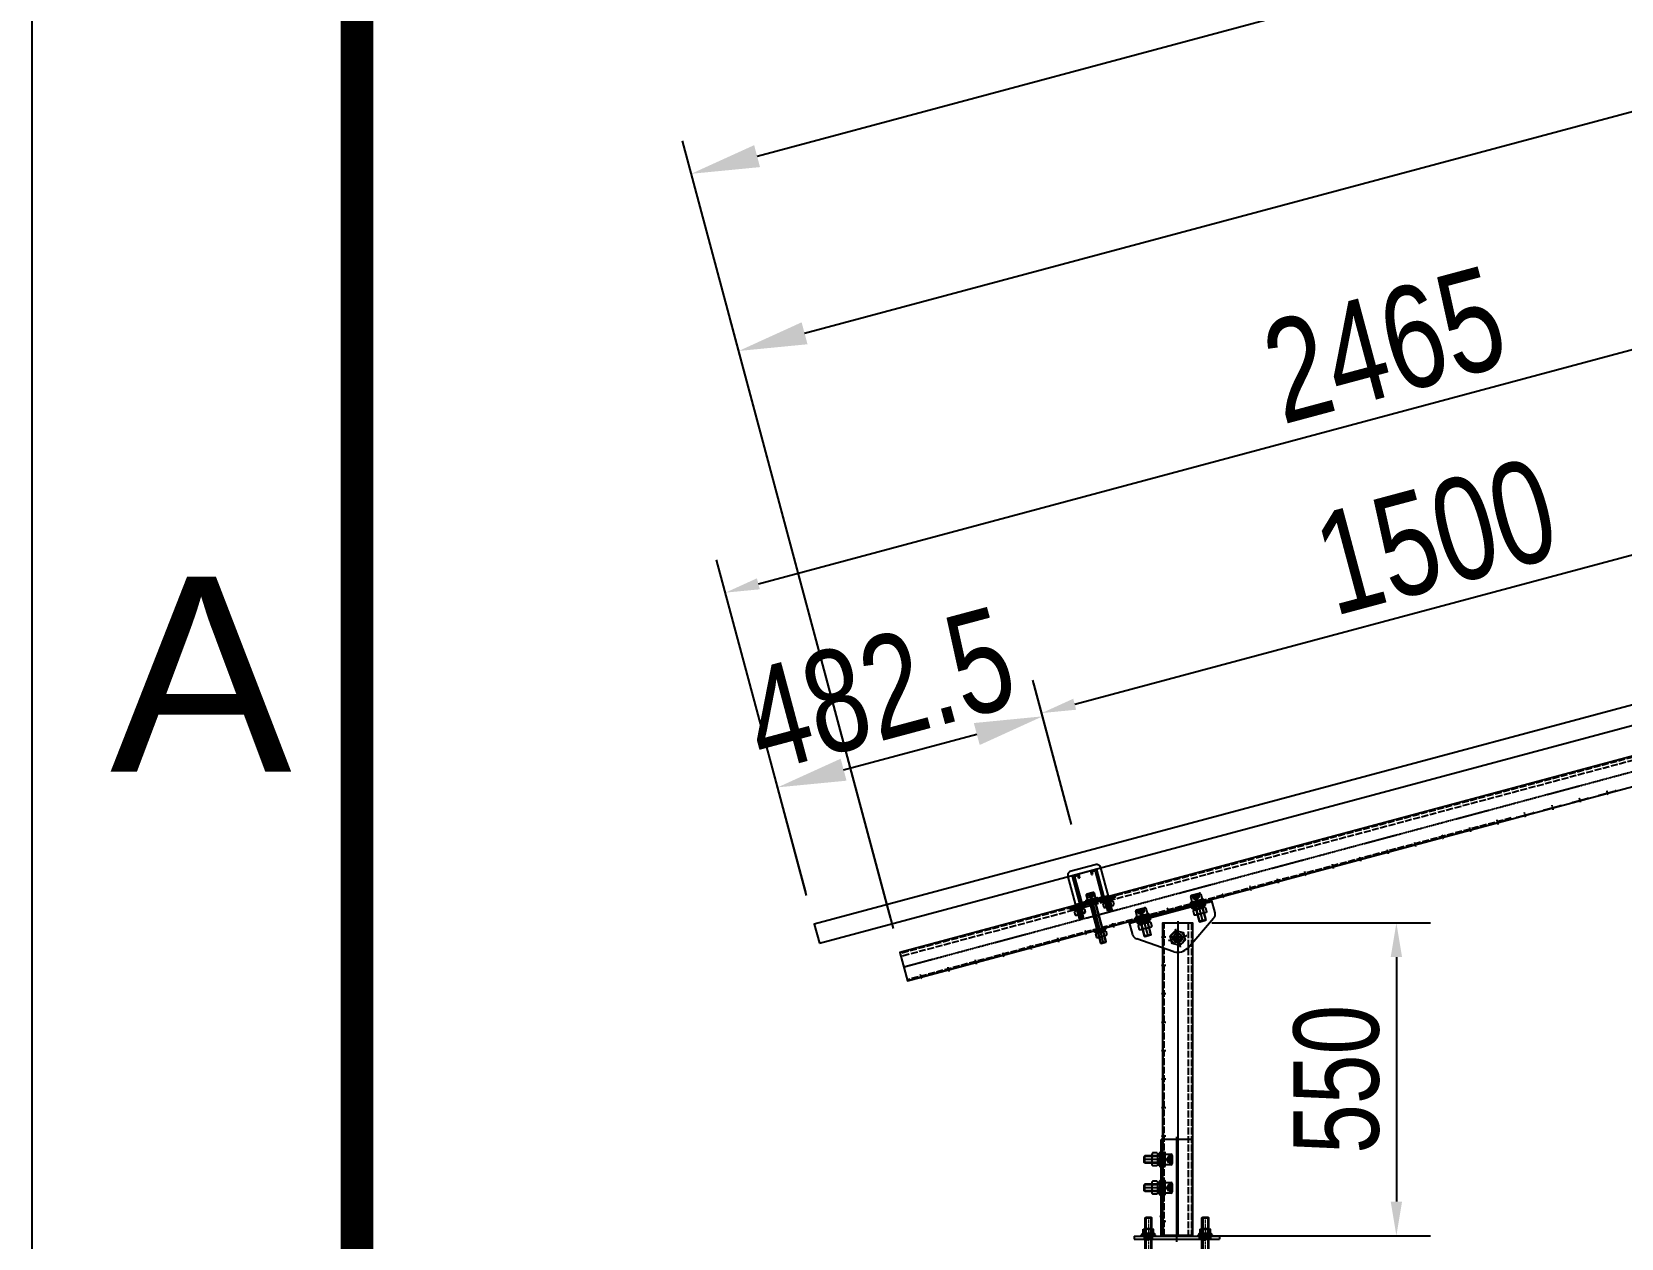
# Model space of a CAD drawing. Header units: millimetres. Extents: x -14454 to 167453, y -24 to 28032.
# Drawn here: x 42607 to 44912, y 23686 to 25435 of the extents above; entities that cross this region are included whole.
import ezdxf
from ezdxf.enums import TextEntityAlignment as Align

# ---------------------------------------------------------------- set-up
doc = ezdxf.new("R2010")
doc.units = ezdxf.units.MM
for name, pattern in [('ACAD_ISO02W100', [15, 12, -3]), ('CENTER', [50.8, 31.75, -6.35, 6.35, -6.35]), ('CENTER2', [1.125, 0.75, -0.125, 0.125, -0.125]), ('CENTER8', [6.35, 3.96875, -0.79375, 0.79375, -0.79375]), ('CONTINUOUS1', [0]), ('DASH', [0.35, 0.25, -0.1]), ('DASHED', [19.05, 12.7, -6.35])]:
    doc.linetypes.add(name, pattern=pattern)
for name, color, linetype in [('003_THICK', 7, 'CONTINUOUS1'), ('cushician', 7, 'Continuous'), ('CY_生产图', 7, 'Continuous'), ('E-BUSB', 1, 'Continuous'), ('wze', 7, 'Continuous'), ('中心线', 1, 'CENTER2'), ('图块替换', 7, 'Continuous'), ('粗线', 7, 'Continuous'), ('组件', 4, 'Continuous'), ('细线', 3, 'DASH'), ('虚线', 3, 'ACAD_ISO02W100')]:
    doc.layers.add(name, color=color, linetype=linetype)
doc.layers.add('3中心线层', color=1, linetype='CENTER8', lineweight=0)
doc.styles.add('图标字体', font='arial.ttf')
doc.styles.add('宋体', font='')
doc.styles.add('标准', font='MS PGothic.ttf', dxfattribs={"width": 0.8})
doc.styles.get('宋体').set_extended_font_data('SimSun')
doc.dimstyles.new('plan', dxfattribs={"dimscale": 60, "dimtxt": 3, "dimasz": 1, "dimexe": 1, "dimexo": 1, "dimgap": 0.5, "dimtad": 1, "dimdec": 0, "dimzin": 0, "dimdsep": 46, "dimtxsty": '标准', "dimcen": 0, "dimclrd": 3, "dimclre": 3, "dimclrt": 7, "dimadec": 0, "dimazin": 0, "dimtfac": 1, "dimtdec": 0, "dimtofl": 0, "dimtmove": 0, "dimatfit": 3, "dimfxl": 0, "dimtolj": 1, "dimtzin": 0, "dimlwe": -1, "dimarcsym": 0})
doc.dimstyles.new('副本 plan', dxfattribs={"dimscale": 60, "dimtxt": 3, "dimasz": 1, "dimexe": 3, "dimexo": 1, "dimgap": 0.5, "dimtad": 1, "dimdec": 0, "dimzin": 0, "dimdsep": 46, "dimtxsty": '标准', "dimcen": 0, "dimclrd": 3, "dimclre": 3, "dimclrt": 7, "dimadec": 0, "dimazin": 0, "dimtfac": 1, "dimtdec": 0, "dimtofl": 0, "dimtmove": 1, "dimatfit": 3, "dimfxl": 0, "dimtolj": 1, "dimtzin": 0, "dimlwe": -1, "dimarcsym": 0})

# ---------------------------------------------------------------- blocks, each defined once
blk = doc.blocks.new('A3图框')
at = {"linetype": 'Continuous'}
blk.add_lwpolyline([(39607.3, 0), (39607.3, 28008), (0, 28008), (0, 0), (39607.3, 0), (39607.3, 28008)], dxfattribs=at)
at = {"const_width": 47.2}
blk.add_lwpolyline([(471.5, 27536.5), (39135.8, 27536.5), (39135.8, 471.5), (471.5, 471.5)], close=True, dxfattribs=at)
at = {"color": 7, "linetype": 'Continuous', "style": '图标字体'}
blk.add_text('A', height=282.9, dxfattribs=at).set_placement((245.2, 24504.1), align=Align.MIDDLE)
at = {"lineweight": 0, "style": '宋体'}
for tag, p in [('设计单位', (32961.1, 18189.1)), ('设计单位', (33020.4, 13227.8)), ('施工单位', (33068.3, 8061.8)), ('项目编号', (34634.7, 5617.7)), ('图纸名称', (34456.8, 4567.9)), ('编', (35503.9, 3522.5)), ('绘图', (36202.9, 2770.1))]:
    blk.add_attdef(tag, p, '', height=250, dxfattribs=at)
blk = doc.blocks.new('*D384')
at = {"color": 3, "transparency": 16777216}
for p, q in [((120459.3, 348), (120093, 1714.5)), ((112345.8, -1827), (111979.5, -460.5))]:
    blk.add_line(p, q, dxfattribs=at)
at = {"color": 3, "lineweight": -2, "transparency": 16777216}
blk.add_line((112110.9, -487.4), (119992.6, 1625.5), dxfattribs=at)
at = {"color": 3, "transparency": 16777216}
for points in [[(119987.5, 1644.8), (119997.8, 1606.2), (120108.6, 1656.6)], [(112105.8, -468.1), (112116.1, -506.7), (111995, -518.5)]]:
    blk.add_solid(points, dxfattribs=at)
at = {"layer": 'Defpoints', "color": 0, "transparency": 16777216}
for p in [(120108.6, 1656.6), (120474.9, 290.1, 0.1), (112361.4, -1884.9, 0)]:
    blk.add_point(p, dxfattribs=at)
at = {"color": 7, "transparency": 16777216, "insert": (116020.7, 685), "char_height": 180, "attachment_point": 5, "rotation": 15.0068, "style": '标准'}
blk.add_mtext('\\A1;8400', dxfattribs=at)
blk = doc.blocks.new('*D385')
at = {"color": 3, "transparency": 16777216}
for p, q in [((118146.3, -292.4), (117858.5, 781.3)), ((112350.9, -1845.8), (112063.1, -772.1))]:
    blk.add_line(p, q, dxfattribs=at)
at = {"color": 3, "lineweight": -2, "transparency": 16777216}
blk.add_line((112194.5, -799), (117758.1, 692.3), dxfattribs=at)
at = {"color": 3, "transparency": 16777216}
for points in [[(117752.9, 711.6), (117763.3, 673), (117874, 723.4)], [(112189.3, -779.7), (112199.7, -818.3), (112078.6, -830.1)]]:
    blk.add_solid(points, dxfattribs=at)
at = {"layer": 'Defpoints', "color": 0, "transparency": 16777216}
for p in [(117874, 723.4), (118161.8, -350.3, 0.1), (112366.4, -1903.8, 0)]:
    blk.add_point(p, dxfattribs=at)
at = {"color": 7, "transparency": 16777216, "insert": (114945.2, 62.5), "char_height": 180, "attachment_point": 5, "rotation": 15.0052, "style": '标准'}
blk.add_mtext('\\A1;6000', dxfattribs=at)
blk = doc.blocks.new('zj6510012312311A$C3C46345F')
at = {"layer": '粗线'}
for p, q in [((0, 51), (0, 1)), ((1, 52), (9, 52)), ((2, 49), (2, 3)), ((3, 50), (7, 50)), ((8, 49), (8, 44.9)), ((8, 44.9), (10, 44.9)), ((10, 51), (10, 44.9)), ((31.3, 51), (31.3, 44.9)), ((31.3, 44.9), (33.3, 44.9)), ((32.3, 52), (40.3, 52)), ((33.3, 49), (33.3, 44.9)), ((34.3, 50), (38.3, 50)), ((39.3, 49), (39.3, 3)), ((41.3, 51), (41.3, 1)), ((1, 0), (40.3, 0)), ((3, 2), (38.3, 2))]:
    blk.add_line(p, q, dxfattribs=at)
for centre, start, end in [((1, 51), 90, 180), ((3, 49), 90, 180), ((7, 49), 0, 90), ((9, 51), 0, 90), ((32.3, 51), 90, 180), ((34.3, 49), 90, 180), ((38.3, 49), 0, 90), ((40.3, 51), 0, 90), ((1, 1), 180, 270), ((3, 3), 180, 270), ((38.3, 3), 270, 0), ((40.3, 1), 270, 0)]:
    blk.add_arc(centre, 1, start, end, dxfattribs=at)
blk = doc.blocks.new('zj6510012312311A$C67153D70')
at = {"layer": '003_THICK'}
for p, q in [((1, 7.2), (1, 0.8)), ((3.3, 8), (17.1, 8)), ((5.6, 7.2), (5.6, 0.8)), ((14.8, 7.2), (14.8, 0.8)), ((19.4, 7.2), (19.4, 0.8)), ((3.3, 0), (17.1, 0))]:
    blk.add_line(p, q, dxfattribs=at)
for centre, radius, start, end in [((3.3, 4.4), 3.66, 50.8833, 129.1167), ((3.3, 3.7), 3.66, 230.8833, 309.1167), ((10.2, -5.4), 13.4, 69.8555, 110.1445), ((10.2, 13.4), 13.4, 249.8555, 290.1445), ((17.1, 4.4), 3.66, 50.8833, 129.1167), ((17.1, 3.7), 3.66, 230.8833, 309.1167)]:
    blk.add_arc(centre, radius, start, end, dxfattribs=at)
at = {"layer": 'cushician'}
for p, q in [((2.2, 8), (2.2, 11)), ((2.2, 8), (18.2, 8)), ((18.2, 8), (18.2, 11))]:
    blk.add_line(p, q, dxfattribs=at)
blk.add_lwpolyline([(0, 13), (20, 13), (20, 11), (0, 11)], close=True, dxfattribs=at)
at = {"layer": '细线', "color": 2}
for p, q in [((8.3, 8), (10, 11)), ((9.7, 8), (11.4, 11))]:
    blk.add_line(p, q, dxfattribs=at)
blk = doc.blocks.new('zj65100竖装压块')
for p, q in [((291899.2, 884520.6, 0), (291899.2, 884520.6, 0)), ((291908.8, 884487.7, 0), (291908.8, 884479.4, 0)), ((291922.1, 884489.4, 0), (291910.5, 884489.4, 0)), ((291916.3, 884489.4, 0), (291916.3, 884489.4, 0)), ((291923.8, 884479.4, 0), (291923.8, 884487.7, 0)), ((291908.8, 884479.4, 0), (291923.8, 884479.4, 0)), ((291911.3, 884479.4, 0), (291911.3, 884400.2, 0)), ((291911.3, 884476.9, 0), (291921.3, 884476.9, 0)), ((291921.3, 884479.4, 0), (291921.3, 884400.2, 0)), ((291911.3, 884400.2, 0), (291921.3, 884400.2, 0)), ((291911.3, 884400.2, 0), (291911.9, 884399.4, 0)), ((291911.9, 884399.4, 0), (291920.7, 884399.4, 0)), ((291921.3, 884400.2, 0), (291920.7, 884399.4, 0))]:
    blk.add_line(p, q)
at = {"color": 3, "linetype": 'DASHED'}
for p, q in [((291911.5, 884484.4, 0), (291911.5, 884489.4, 0)), ((291911.5, 884484.4, 0), (291916.3, 884481.6, 0)), ((291913.9, 884489.4, 0), (291913.9, 884484.4, 0)), ((291921.1, 884484.4, 0), (291916.3, 884481.6, 0)), ((291918.7, 884489.4, 0), (291918.7, 884484.4, 0)), ((291921.1, 884489.4, 0), (291921.1, 884484.4, 0))]:
    blk.add_line(p, q, dxfattribs=at)
at = {"color": 1, "linetype": 'CENTER', "ltscale": 9}
blk.add_line((291916.3, 884489.4, 0), (291916.3, 884399.4, 0), dxfattribs=at)
at = {"color": 3}
for p, q in [((291911.9, 884476.9, 0), (291911.3, 884479.4, 0)), ((291911.9, 884476.9, 0), (291911.9, 884400.2, 0)), ((291920.7, 884476.9, 0), (291921.3, 884479.4, 0)), ((291920.7, 884476.9, 0), (291920.7, 884400.2, 0))]:
    blk.add_line(p, q, dxfattribs=at)
at = {"elevation": 0}
blk.add_lwpolyline([(291906.3, 884479.4), (291926.3, 884479.4), (291926.3, 884477.7), (291906.3, 884477.7)], close=True, dxfattribs=at)
for centre, start, end in [((291910.5, 884487.7, 0), 90, 180), ((291922.1, 884487.7, 0), 0, 90)]:
    blk.add_arc(centre, 1.67, start, end)
at = {"color": 3, "linetype": 'DASHED'}
for centre in [(291916.3, 884494.1, 0), (291916.3, 884489.1, 0)]:
    blk.add_arc(centre, 5.32, 243.0947, 296.9053, dxfattribs=at)
at = {"layer": 'E-BUSB'}
blk.add_line((291916.3, 884476, 0), (291916.3, 884399.4, 0), dxfattribs=at)
at = {"layer": '粗线'}
for name, p in [('zj6510012312311A$C3C46345F', (291895.7, 884475.7, 0)), ('zj6510012312311A$C67153D70', (291906.3, 884410.7, 0))]:
    blk.add_blockref(name, p, dxfattribs=at)
blk = doc.blocks.new('zj65100VFDFDBGdgrtedfghM8X105U型压块螺栓')
for p, q in [((-2155796166.540478, -2296044651.556607), (-2155796174.540479, -2296044651.556607)), ((-2155796166.540478, -2296044652.556607), (-2155796174.540479, -2296044652.556607)), ((-2155796166.540478, -2296044653.556607), (-2155796174.540479, -2296044653.556607)), ((-2155796166.540478, -2296044654.556606), (-2155796174.540479, -2296044654.556606)), ((-2155796166.540478, -2296044655.556607), (-2155796174.540479, -2296044655.556607)), ((-2155796166.540478, -2296044656.556607), (-2155796174.540479, -2296044656.556607)), ((-2155796166.540478, -2296044659.556607), (-2155796174.540479, -2296044659.556607)), ((-2155796166.540478, -2296044660.556607), (-2155796174.540479, -2296044660.556607)), ((-2155796166.540478, -2296044661.556607), (-2155796174.540479, -2296044661.556607)), ((-2155796166.540478, -2296044657.556608), (-2155796174.540478, -2296044657.556607)), ((-2155796166.540478, -2296044658.556607), (-2155796174.540478, -2296044658.556607)), ((-2155796114.540479, -2296044652.556608), (-2155796122.540479, -2296044652.556607)), ((-2155796114.540478, -2296044653.556607), (-2155796122.540479, -2296044653.556606)), ((-2155796114.540478, -2296044654.556606), (-2155796122.540479, -2296044654.556606)), ((-2155796114.540478, -2296044656.556607), (-2155796122.540479, -2296044656.556607)), ((-2155796114.540479, -2296044657.556608), (-2155796122.540479, -2296044657.556607)), ((-2155796114.540478, -2296044659.556607), (-2155796122.540479, -2296044659.556607)), ((-2155796114.540479, -2296044660.556607), (-2155796122.540479, -2296044660.556607)), ((-2155796114.540478, -2296044651.556607), (-2155796122.540478, -2296044651.556607)), ((-2155796114.540479, -2296044655.556607), (-2155796122.540478, -2296044655.556607)), ((-2155796114.540478, -2296044658.556607), (-2155796122.540478, -2296044658.556607)), ((-2155796114.540479, -2296044661.556607), (-2155796122.540478, -2296044661.556606)), ((-2155796166.540478, -2296044662.556606), (-2155796174.540479, -2296044662.556606)), ((-2155796166.540478, -2296044664.556606), (-2155796174.540479, -2296044664.556607)), ((-2155796166.540478, -2296044668.556607), (-2155796174.540479, -2296044668.556607)), ((-2155796166.540478, -2296044669.556607), (-2155796174.540479, -2296044669.556607)), ((-2155796166.540478, -2296044670.556606), (-2155796174.540479, -2296044670.556606)), ((-2155796166.540478, -2296044671.556606), (-2155796174.540479, -2296044671.556607)), ((-2155796166.540478, -2296044672.556607), (-2155796174.540479, -2296044672.556606)), ((-2155796166.540478, -2296044673.556606), (-2155796174.540479, -2296044673.556607)), ((-2155796166.540479, -2296044663.556607), (-2155796174.540478, -2296044663.556607)), ((-2155796166.540478, -2296044665.556607), (-2155796174.540478, -2296044665.556608)), ((-2155796166.540478, -2296044666.556607), (-2155796174.540478, -2296044666.556607)), ((-2155796166.540478, -2296044667.556607), (-2155796174.540478, -2296044667.556607)), ((-2155796166.540478, -2296044674.556607), (-2155796174.540478, -2296044674.556608)), ((-2155796166.540479, -2296044675.556607), (-2155796174.540478, -2296044675.556607)), ((-2155796114.540478, -2296044665.556608), (-2155796122.540479, -2296044665.556607)), ((-2155796114.540478, -2296044666.556607), (-2155796122.540479, -2296044666.556607)), ((-2155796114.540479, -2296044671.556607), (-2155796122.540479, -2296044671.556606)), ((-2155796114.540478, -2296044672.556607), (-2155796122.540479, -2296044672.556607)), ((-2155796114.540478, -2296044675.556608), (-2155796122.540479, -2296044675.556607)), ((-2155796114.540478, -2296044662.556606), (-2155796122.540478, -2296044662.556606)), ((-2155796114.540478, -2296044663.556607), (-2155796122.540478, -2296044663.556607)), ((-2155796114.540478, -2296044664.556607), (-2155796122.540478, -2296044664.556607)), ((-2155796114.540478, -2296044667.556607), (-2155796122.540478, -2296044667.556607)), ((-2155796114.540479, -2296044668.556607), (-2155796122.540478, -2296044668.556607)), ((-2155796114.540479, -2296044669.556607), (-2155796122.540478, -2296044669.556607)), ((-2155796114.540478, -2296044670.556607), (-2155796122.540478, -2296044670.556606)), ((-2155796114.540478, -2296044673.556607), (-2155796122.540478, -2296044673.556607)), ((-2155796114.540478, -2296044674.556608), (-2155796122.540478, -2296044674.556607))]:
    blk.add_line(p, q)
blk.add_lwpolyline([(-2155796122.540479, -2296044676.584091), (-2155796114.540478, -2296044676.584092), (-2155796114.540478, -2296044600.556607, 0.4142135624), (-2155796122.540479, -2296044592.556607), (-2155796166.540478, -2296044592.556607, 0.4142135624), (-2155796174.540479, -2296044600.556607), (-2155796174.540479, -2296044676.584093), (-2155796166.540478, -2296044676.584092), (-2155796166.540478, -2296044601.556607, -0.4142135592), (-2155796165.540479, -2296044600.556607), (-2155796123.540479, -2296044600.556606, -0.4142135656), (-2155796122.540478, -2296044601.556607), (-2155796122.540478, -2296044676.584093)], format="xyb")
blk = doc.blocks.new('zj65100VFDFDBGdgrtedfghA$C67153D70')
at = {"layer": '003_THICK'}
for p, q in [((1, 7.2), (1, 0.8)), ((3.3, 8), (17.1, 8)), ((5.6, 7.2), (5.6, 0.8)), ((14.8, 7.2), (14.8, 0.8)), ((19.4, 7.2), (19.4, 0.8)), ((3.3, 0), (17.1, 0))]:
    blk.add_line(p, q, dxfattribs=at)
for centre, radius, start, end in [((3.3, 4.4), 3.66, 50.8833, 129.1167), ((3.3, 3.7), 3.66, 230.8833, 309.1167), ((10.2, -5.4), 13.4, 69.8555, 110.1445), ((10.2, 13.4), 13.4, 249.8555, 290.1445), ((17.1, 4.4), 3.66, 50.8833, 129.1167), ((17.1, 3.7), 3.66, 230.8833, 309.1167)]:
    blk.add_arc(centre, radius, start, end, dxfattribs=at)
at = {"layer": 'cushician'}
for p, q in [((2.2, 8), (2.2, 11)), ((2.2, 8), (18.2, 8)), ((18.2, 8), (18.2, 11))]:
    blk.add_line(p, q, dxfattribs=at)
blk.add_lwpolyline([(0, 13), (20, 13), (20, 11), (0, 11)], close=True, dxfattribs=at)
at = {"layer": '细线', "color": 2}
for p, q in [((8.3, 8), (10, 11)), ((9.7, 8), (11.4, 11))]:
    blk.add_line(p, q, dxfattribs=at)
blk = doc.blocks.new('zj65100VFDFDBGdgrtedfghYABAN')
for p, q in [((-27.1, -61.1), (54, -39.4)), ((-26.6, -63), (54.5, -41.3)), ((54.5, -41.3), (54, -39.4)), ((-27.1, -61.1), (-26.6, -63))]:
    blk.add_line(p, q)
at = {"rotation": 15.00001912494984}
blk.add_blockref('zj65100VFDFDBGdgrtedfghM8X105U型压块螺栓', (1488078174.1, 2775770376.2), dxfattribs=at)
at = {"layer": '粗线', "rotation": 15.00001912494987}
for p in [(32.8, -60.6), (-17.4, -74.1)]:
    blk.add_blockref('zj65100VFDFDBGdgrtedfghA$C67153D70', p, dxfattribs=at)
blk = doc.blocks.new('zj65100压板组合')
blk.add_line((35843.9, -1455.7, -11.8), (35826.6, -1408.2, -16.4))
at = {"extrusion": (-8.31842e-08, -3.4456e-08, 1), "rotation": 4.99998075181172}
blk.add_blockref('zj65100VFDFDBGdgrtedfghYABAN', (35810.4, -1360.9, -11.7), dxfattribs=at)
at = {"layer": '图块替换', "rotation": 19.99999975941452}
blk.add_blockref('zj65100竖装压块', (64024.5, -932384.4, -23.8), dxfattribs=at)
blk = doc.blocks.new('*D376')
at = {"color": 3, "transparency": 16777216}
for p, q in [((37185.5, -756), (37098.7, -517.5)), ((35776, -1269.3), (35689.1, -1030.5))]:
    blk.add_line(p, q, dxfattribs=at)
at = {"color": 3, "lineweight": -2, "transparency": 16777216}
blk.add_line((35766, -1066.4), (37062.8, -594.4), dxfattribs=at)
at = {"color": 3, "transparency": 16777216}
for points in [[(37059.4, -585), (37066.2, -603.8), (37119.2, -573.9)], [(35762.6, -1057), (35769.4, -1075.8), (35709.6, -1086.9)]]:
    blk.add_solid(points, dxfattribs=at)
at = {"layer": 'Defpoints', "color": 0, "transparency": 16777216}
for p in [(37119.2, -573.9), (37206, -812.3, 2.3), (35796.6, -1325.7, 2.3)]:
    blk.add_point(p, dxfattribs=at)
at = {"color": 7, "transparency": 16777216, "insert": (36373.4, -717.6), "char_height": 180, "attachment_point": 5, "rotation": 20, "style": '标准'}
blk.add_mtext('\\A1;1500', dxfattribs=at)
blk = doc.blocks.new('*D377')
at = {"color": 3, "transparency": 16777216}
for p, q in [((37639.6, -592.9), (37432.4, -24.2)), ((35323.5, -1436.7), (35116.3, -868))]:
    blk.add_line(p, q, dxfattribs=at)
at = {"color": 3, "lineweight": -2, "transparency": 16777216}
blk.add_line((35193.2, -903.9), (37396.5, -101.1), dxfattribs=at)
at = {"color": 3, "transparency": 16777216}
for points in [[(37393.1, -91.7), (37400, -110.5), (37452.9, -80.6)], [(35189.8, -894.5), (35196.6, -913.3), (35136.8, -924.4)]]:
    blk.add_solid(points, dxfattribs=at)
at = {"layer": 'Defpoints', "color": 0, "transparency": 16777216}
for p in [(37452.9, -80.6), (37660.1, -649.3, 0), (35344, -1493.1, 0)]:
    blk.add_point(p, dxfattribs=at)
at = {"color": 7, "transparency": 16777216, "insert": (36253.8, -389.7), "char_height": 180, "attachment_point": 5, "rotation": 20.0185, "style": '标准'}
blk.add_mtext('\\A1;2465', dxfattribs=at)
blk = doc.blocks.new('*D386')
at = {"color": 3, "transparency": 16777216}
for p, q in [((112664.2, -1662.7), (112597.8, -1414.8)), ((112198.1, -1787.6), (112131.7, -1539.7))]:
    blk.add_line(p, q, dxfattribs=at)
at = {"color": 3, "lineweight": -2, "transparency": 16777216}
blk.add_line((112263.1, -1566.6), (112497.4, -1503.8), dxfattribs=at)
at = {"color": 3, "transparency": 16777216}
for points in [[(112492.2, -1484.5), (112502.6, -1523.1), (112613.3, -1472.7)], [(112258, -1547.2), (112268.3, -1585.9), (112147.2, -1597.6)]]:
    blk.add_solid(points, dxfattribs=at)
at = {"layer": 'Defpoints', "color": 0, "transparency": 16777216}
for p in [(112613.3, -1472.7), (112679.7, -1720.6, -3), (112213.7, -1845.5, 0.2)]:
    blk.add_point(p, dxfattribs=at)
at = {"color": 7, "transparency": 16777216, "insert": (112326.2, -1425.4), "char_height": 180, "attachment_point": 5, "rotation": 15, "style": '标准'}
blk.add_mtext('\\A1;482.5', dxfattribs=at)
blk = doc.blocks.new('zj65100ZDFRWGDSFGFG')
for p, q in [((-48.3, 6.2), (-49.3, 5.4)), ((-49.3, -5.4), (-49.3, 5.4)), ((-48.3, -6.2), (-48.3, 6.2)), ((-12.3, 6.2), (-48.3, 6.2)), ((-15.4, -6.2), (-15.4, 6.2)), ((-12.3, 9.2), (-2.1, 9.2)), ((-12.3, -9.2), (-12.3, 9.2)), ((0, 7.2), (0, -7.2)), ((0, 0), (0, 0)), ((-48.3, -6.2), (-49.3, -5.4)), ((-12.3, -6.2), (-48.3, -6.2)), ((-2.1, -9.2), (-12.3, -9.2))]:
    blk.add_line(p, q)
at = {"color": 1, "linetype": 'CENTER', "ltscale": 9}
blk.add_line((0, 0), (-49.3, 0), dxfattribs=at)
at = {"color": 3}
for p, q in [((-15.4, 5.4), (-48.3, 5.4)), ((-15.4, 5.4), (-12.3, 6.2)), ((-15.4, -5.4), (-48.3, -5.4)), ((-15.4, -5.4), (-12.3, -6.2))]:
    blk.add_line(p, q, dxfattribs=at)
at = {"color": 3, "linetype": 'DASHED'}
for p, q in [((-6.2, 5.9), (-9.6, 0)), ((0, 5.9), (-6.2, 5.9)), ((0, 3), (-6.2, 3)), ((-6.2, -5.9), (-9.6, 0)), ((0, -3), (-6.2, -3)), ((-6.2, -5.9), (0, -5.9))]:
    blk.add_line(p, q, dxfattribs=at)
at = {"elevation": 0}
blk.add_lwpolyline([(-12.3, -12.3), (-12.3, 12.3), (-14.4, 12.3), (-14.4, -12.3)], close=True, dxfattribs=at)
at = {"color": 3, "linetype": 'DASHED'}
for centre in [(-0.3, 0), (5.8, 0)]:
    blk.add_arc(centre, 6.55, 153.0947, 206.9053, dxfattribs=at)
for centre, start, end in [((-2.1, 7.2), 0, 90), ((-2.1, -7.2), 270, 0)]:
    blk.add_arc(centre, 2.05, start, end)
at = {"layer": 'E-BUSB'}
blk.add_line((-16.4, 0), (-49.3, 0, 0), dxfattribs=at)
blk = doc.blocks.new('zj65100ZDFRWGdgrtedfghWDVBTBXDVDFGTHTRFGTRHdghjdgyuA$C67153D70')
at = {"layer": '003_THICK'}
for p, q in [((1, 7.2), (1, 0.8)), ((3.3, 8), (17.1, 8)), ((5.6, 7.2), (5.6, 0.8)), ((14.8, 7.2), (14.8, 0.8)), ((19.4, 7.2), (19.4, 0.8)), ((3.3, 0), (17.1, 0))]:
    blk.add_line(p, q, dxfattribs=at)
for centre, radius, start, end in [((3.3, 4.4), 3.66, 50.8833, 129.1167), ((3.3, 3.7), 3.66, 230.8833, 309.1167), ((10.2, -5.4), 13.4, 69.8555, 110.1445), ((10.2, 13.4), 13.4, 249.8555, 290.1445), ((17.1, 4.4), 3.66, 50.8833, 129.1167), ((17.1, 3.7), 3.66, 230.8833, 309.1167)]:
    blk.add_arc(centre, radius, start, end, dxfattribs=at)
at = {"layer": 'cushician'}
for p, q in [((2.2, 8), (2.2, 11)), ((2.2, 8), (18.2, 8)), ((18.2, 8), (18.2, 11))]:
    blk.add_line(p, q, dxfattribs=at)
blk.add_lwpolyline([(0, 13), (20, 13), (20, 11), (0, 11)], close=True, dxfattribs=at)
at = {"layer": '细线', "color": 2}
for p, q in [((8.3, 8), (10, 11)), ((9.7, 8), (11.4, 11))]:
    blk.add_line(p, q, dxfattribs=at)
blk = doc.blocks.new('zj65100A$C30737769')
at = {"color": 7, "linetype": 'Continuous'}
blk.add_lwpolyline([(5.2, 9), (10.4, 0), (5.2, -9), (-5.2, -9), (-10.4, 0), (-5.2, 9)], close=True, dxfattribs=at)
blk.add_circle((0, 0), 9, dxfattribs=at)
blk.add_circle((0, 0, 0), 6)
at = {"layer": '中心线'}
for p, q in [((12.5, 0), (-12.5, 0)), ((0, 12.5), (0, -12.5))]:
    blk.add_line(p, q, dxfattribs=at)
blk = doc.blocks.new('zj651001666334933', base_point=(7461.3, 5253.4))
blk.add_line((7461.3, 5328.4), (7580.5, 5328.4))
at = {"layer": '中心线'}
for p, q in [((7466.3, 5324.9), (7466.3, 5328.4)), ((7486.3, 5322.1), (7486.3, 5331.1)), ((7506.3, 5328.4), (7506.3, 5324.9)), ((7566.3, 5324.9), (7566.3, 5328.4)), ((7586.3, 5322.1), (7586.3, 5331.1)), ((7606.3, 5328.4), (7606.3, 5324.9)), ((7536.3, 5266.4), (7536.3, 5290.4)), ((7524.3, 5278.4), (7548.3, 5278.4))]:
    blk.add_line(p, q, dxfattribs=at)
at = {"layer": '粗线'}
for p, q in [((7461.3, 5304.4), (7461.3, 5328.4)), ((7611.3, 5328.4), (7461.3, 5328.4)), ((7611.3, 5324.9), (7461.3, 5324.9)), ((7611.3, 5304.4), (7611.3, 5328.4)), ((7523.8, 5256.7), (7466.3, 5295.7)), ((7548.8, 5256.7), (7606.3, 5295.7))]:
    blk.add_line(p, q, dxfattribs=at)
at = {"layer": '粗线', "color": 2, "const_width": 3.5}
for points in [[(7466.3, 5326.6), (7506.3, 5326.6)], [(7566.3, 5326.6), (7606.3, 5326.6)]]:
    blk.add_lwpolyline(points, dxfattribs=at)
at = {"layer": '粗线'}
blk.add_circle((7536.3, 5278.4), 7, dxfattribs=at)
for centre, radius, start, end in [((7471.3, 5304.4), 10, 180, 240), ((7601.3, 5304.4), 10, 300, 0), ((7536.3, 5278.4), 25, 240, 300)]:
    blk.add_arc(centre, radius, start, end, dxfattribs=at)
at = {"rotation": 90}
for p in [(7486.3, 5344.8, 0), (7586.3, 5344.8)]:
    blk.add_blockref('zj65100ZDFRWGDSFGFG', p, dxfattribs=at)
at = {"xscale": 1.333333333333333, "yscale": 1.333333333333333, "zscale": 1.333333333333333, "rotation": 90.09086454922986}
blk.add_blockref('zj65100A$C30737769', (7536.3, 5278.4), dxfattribs=at)
at = {"layer": '粗线', "extrusion": (-7.7998e-18, 2.14534e-12, -1), "xscale": 1.232000193967497, "yscale": 1.232000193967497, "zscale": -1.2320001939675, "rotation": 359.9999954172398}
for p in [(-7498.6, 5308.8, 0), (-7598.6, 5308.8, -0.1)]:
    blk.add_blockref('zj65100ZDFRWGdgrtedfghWDVBTBXDVDFGTHTRFGTRHdghjdgyuA$C67153D70', p, dxfattribs=at)
blk = doc.blocks.new('zj65100三角件')
at = {"rotation": 19.90912820410207}
blk.add_blockref('zj651001666334933', (-62.1, -49.1, 0), dxfattribs=at)
blk = doc.blocks.new('*D420')
at = {"color": 3, "linetype": 'Continuous', "transparency": 16777216}
for p, q in [((1347.9, 1784.7), (1732.5, 1784.7)), ((1347.8, 1234.5), (1732.5, 1234.5))]:
    blk.add_line(p, q, dxfattribs=at)
at = {"color": 3, "linetype": 'Continuous', "lineweight": -2, "transparency": 16777216}
blk.add_line((1672.5, 1724.7), (1672.5, 1294.5), dxfattribs=at)
at = {"color": 3, "transparency": 16777216}
for points in [[(1662.5, 1724.7), (1682.5, 1724.7), (1672.5, 1784.7)], [(1662.5, 1294.5), (1682.5, 1294.5), (1672.5, 1234.5)]]:
    blk.add_solid(points, dxfattribs=at)
at = {"layer": 'Defpoints', "color": 0, "transparency": 16777216}
for p in [(1287.9, 1784.7, -23.7), (1287.8, 1234.5, -23.5), (1672.5, 1234.5)]:
    blk.add_point(p, dxfattribs=at)
at = {"color": 7, "transparency": 16777216, "insert": (1567.5, 1509.6), "char_height": 150, "attachment_point": 5, "rotation": 90, "style": '标准'}
blk.add_mtext('\\A1;550', dxfattribs=at)
blk = doc.blocks.new('zj65100xxdazzA$C373D631F')
for p, q in [((0, 0, 0), (0, 2.5, 0)), ((0, 2.5, 0), (25, 2.5, 0)), ((0, 0, 0), (0, 2.5, 0)), ((0, 2.5, 0), (25, 2.5, 0)), ((3.5, 5.5, 0), (3.5, 12.3, 0)), ((3.5, 5.5, 0), (3.5, 12.3, 0)), ((5.8, 12.9, 0), (19.2, 12.9, 0)), ((8, 5.5, 0), (8, 12.3, 0)), ((8, 5.5, 0), (8, 12.3, 0)), ((17, 5.5, 0), (17, 12.3, 0)), ((17, 5.5, 0), (17, 12.3, 0)), ((21.5, 5.5, 0), (21.5, 12.3, 0)), ((21.5, 5.5, 0), (21.5, 12.3, 0)), ((25, 0, 0), (25, 2.5, 0)), ((25, 0, 0), (25, 2.5, 0)), ((0, 0, 0), (25, 0, 0))]:
    blk.add_line(p, q)
at = {"elevation": 0}
blk.add_lwpolyline([(1.9, 2.5), (23.1, 2.5), (23.1, 4.8), (1.9, 4.8)], close=True, dxfattribs=at)
blk.add_lwpolyline([(1.9, 2.5), (23.1, 2.5), (23.1, 4.8), (1.9, 4.8)], close=True, dxfattribs=at)
for centre, radius, start, end in [((5.8, 9, 0), 3.97, 55.5615, 124.4385), ((5.8, 9, 0), 3.97, 55.5624, 124.4393), ((5.8, 8.7, 0), 3.97, 235.5615, 304.4385), ((5.8, 8.7, 0), 3.97, 235.5624, 304.4393), ((12.5, -1.9, 0), 14.8, 72.383, 107.617), ((12.5, -1.9, 0), 14.8, 72.383, 107.617), ((12.5, 19.6, 0), 14.8, 252.383, 287.617), ((12.5, 19.6, 0), 14.8, 252.383, 287.617), ((19.2, 9, 0), 3.97, 55.5615, 124.4385), ((19.2, 9, 0), 3.97, 55.5615, 124.4385), ((19.2, 8.7, 0), 3.97, 235.5615, 304.4385), ((19.2, 8.7, 0), 3.97, 235.5615, 304.4385)]:
    blk.add_arc(centre, radius, start, end)
blk = doc.blocks.new('zj65100xxdazzA$C71B97365')
for p, q in [((0, 152.5), (1.5, 154)), ((0, 152.5), (1.5, 154)), ((0, 57), (0, 152.5)), ((0, 152.5), (12, 152.5)), ((0, 0), (0, 152.5)), ((0, 152.5), (12, 152.5)), ((1.5, 154), (10.5, 154)), ((1.5, 154), (1.5, 94)), ((1.5, 154), (10.5, 154)), ((1.5, 154), (1.5, 94)), ((10.5, 154), (12, 152.5)), ((10.5, 154), (10.5, 94)), ((10.5, 154), (12, 152.5)), ((10.5, 154), (10.5, 94)), ((12, 57), (12, 152.5)), ((12, 0), (12, 152.5))]:
    blk.add_line(p, q)
at = {"layer": '3中心线层'}
for p, q in [((6, 154), (6, 57)), ((6, 154, 0), (6, 0, 0))]:
    blk.add_line(p, q, dxfattribs=at)
blk = doc.blocks.new('zj6510052立柱底座')
for p, q in [((-2153535684.251698, -2295822813.561747), (-2153535739.251698, -2295822813.561747)), ((-2153535739.251698, -2295822983.561747), (-2153535739.251698, -2295822813.561747)), ((-2153535684.251698, -2295822983.561747), (-2153535684.251698, -2295822813.561747)), ((-2153535786.751698, -2295822983.561747), (-2153535636.751698, -2295822983.561747)), ((-2153535786.751698, -2295822983.561747), (-2153535786.751698, -2295822988.561747)), ((-2153535786.751698, -2295822988.561747), (-2153535636.751698, -2295822988.561747)), ((-2153535636.751698, -2295822983.561747), (-2153535636.751698, -2295822988.561747))]:
    blk.add_line(p, q)
at = {"color": 2}
for points, const_width in [([(-2153535737.751698, -2295822833.561746), (-2153535737.751702, -2295822863.561746)], 3), ([(-2153535737.751698, -2295822883.366222), (-2153535737.751702, -2295822913.366222)], 3), ([(-2153535737.751698, -2295822883.561746), (-2153535737.751702, -2295822913.561746)], 3), ([(-2153535737.751698, -2295822933.561747), (-2153535737.751702, -2295822963.561747)], 3), ([(-2153535768.751698, -2295822986.061747), (-2153535754.751698, -2295822986.061747)], 5), ([(-2153535671.751698, -2295822986.061747), (-2153535651.751698, -2295822986.061747)], 5)]:
    blk.add_lwpolyline(points, dxfattribs=dict(at, const_width=const_width))
at = {"layer": '中心线'}
for p, q in [((-2153535711.751698, -2295822993.561747), (-2153535711.751698, -2295822808.561747)), ((-2153535733.251698, -2295822848.561747), (-2153535742.251698, -2295822848.561746)), ((-2153535733.251698, -2295822898.366223), (-2153535742.251698, -2295822898.366222)), ((-2153535733.251698, -2295822948.561747), (-2153535742.251698, -2295822948.561747)), ((-2153535761.751698, -2295822991.561747), (-2153535761.751698, -2295822980.561747)), ((-2153535661.751698, -2295822991.704726), (-2153535661.751698, -2295822980.704726))]:
    blk.add_line(p, q, dxfattribs=at)
at = {"layer": '虚线'}
for p, q in [((-2153535736.251698, -2295822833.561747), (-2153535739.251698, -2295822833.561746)), ((-2153535736.251698, -2295822983.561747), (-2153535736.251698, -2295822813.561747)), ((-2153535736.251698, -2295822863.561747), (-2153535739.251698, -2295822863.561746)), ((-2153535736.251698, -2295822883.366223), (-2153535739.251698, -2295822883.366222)), ((-2153535736.251698, -2295822883.561747), (-2153535739.251698, -2295822883.561746)), ((-2153535736.251698, -2295822913.366223), (-2153535739.251698, -2295822913.366222)), ((-2153535736.251698, -2295822913.561747), (-2153535739.251698, -2295822913.561746)), ((-2153535736.251698, -2295822933.561747), (-2153535739.251698, -2295822933.561747)), ((-2153535736.251698, -2295822963.561747), (-2153535739.251698, -2295822963.561747)), ((-2153535768.751698, -2295822988.561747), (-2153535768.751698, -2295822983.561747)), ((-2153535754.751698, -2295822988.561747), (-2153535754.751698, -2295822983.561747)), ((-2153535671.751698, -2295822988.561747), (-2153535671.751698, -2295822983.561747)), ((-2153535651.751698, -2295822988.561747), (-2153535651.751698, -2295822983.561747))]:
    blk.add_line(p, q, dxfattribs=at)
for p in [(-2153535719.884811, -2295822848.561368, 0), (-2153535719.884811, -2295822898.354763, 0)]:
    blk.add_blockref('zj65100ZDFRWGDSFGFG', p)
at = {"layer": '粗线', "xscale": -1.232000193967497, "yscale": 1.2320001939675, "zscale": 1.2320001939675, "rotation": 270.0000045827602}
for p in [(-2153535755.316916, -2295822860.881604, 0.00462), (-2153535755.316916, -2295822910.674998, 0.00462)]:
    blk.add_blockref('zj65100ZDFRWGdgrtedfghWDVBTBXDVDFGTHTRFGTRHdghjdgyuA$C67153D70', p, dxfattribs=at)
at = {"layer": '粗线', "xscale": -1}
for p in [(-2153535749.251724, -2295822983.561723, 0), (-2153535649.251724, -2295822983.561723, 0)]:
    blk.add_blockref('zj65100xxdazzA$C373D631F', p, dxfattribs=at)
at = {"layer": '粗线'}
for p in [(-2153535767.751371, -2295823103.739466), (-2153535667.751371, -2295823103.739466)]:
    blk.add_blockref('zj65100xxdazzA$C71B97365', p, dxfattribs=at)
blk = doc.blocks.new('zj65100ULZ 550')
blk.add_line((-2153496949.342505, -2295892450.938984, -0.002067), (-2153496908.042504, -2295892450.938984, -0.002067))
at = {"elevation": -0.002067}
blk.add_lwpolyline([(-2153496907.692504, -2295892450.938984), (-2153496959.692504, -2295892450.938984), (-2153496959.692504, -2295891900.938984), (-2153496907.692504, -2295891900.938984)], close=True, dxfattribs=at)
at = {"color": 3, "const_width": 2, "elevation": -0.002067}
for points in [[(-2153496958.692504, -2295891910.938984), (-2153496958.692504, -2295891940.938984)], [(-2153496958.692504, -2295891960.938984), (-2153496958.692504, -2295891990.938984)], [(-2153496958.692504, -2295892010.938984), (-2153496958.692504, -2295892040.938984)], [(-2153496958.692504, -2295892060.938984), (-2153496958.692504, -2295892090.938984)], [(-2153496958.692504, -2295892110.938984), (-2153496958.692504, -2295892140.938984)], [(-2153496958.692504, -2295892160.938984), (-2153496958.692504, -2295892190.938984)], [(-2153496958.692504, -2295892210.938984), (-2153496958.692504, -2295892240.938984)], [(-2153496958.692504, -2295892260.938984), (-2153496958.692504, -2295892290.938984)], [(-2153496958.692504, -2295892310.938984), (-2153496958.692504, -2295892340.938984)], [(-2153496958.692504, -2295892360.938984), (-2153496958.692504, -2295892390.938984)], [(-2153496958.692504, -2295892410.938984), (-2153496958.692504, -2295892440.938984)]]:
    blk.add_lwpolyline(points, dxfattribs=at)
blk.add_circle((-2153496933.692504, -2295891925.938984, -0.002067), 6)
at = {"layer": '中心线'}
for p, q in [((-2153496957.692504, -2295891910.938984, -0.002067), (-2153496959.692504, -2295891910.938984, -0.002067)), ((-2153496933.692504, -2295891897.938984, -0.002067), (-2153496933.692504, -2295892453.938984, -0.002067)), ((-2153496954.692504, -2295891925.938984, -0.002067), (-2153496962.692504, -2295891925.938984, -0.002067)), ((-2153496959.692504, -2295891940.938984, -0.002067), (-2153496957.692504, -2295891940.938984, -0.002067)), ((-2153496919.692504, -2295891925.938984, -0.002067), (-2153496947.692504, -2295891925.938984, -0.002067)), ((-2153496954.692504, -2295891975.938984, -0.002067), (-2153496962.692504, -2295891975.938984, -0.002067)), ((-2153496957.692504, -2295891960.938984, -0.002067), (-2153496959.692504, -2295891960.938984, -0.002067)), ((-2153496959.692504, -2295891990.938984, -0.002067), (-2153496957.692504, -2295891990.938984, -0.002067)), ((-2153496954.692504, -2295892025.938984, -0.002067), (-2153496962.692504, -2295892025.938984, -0.002067)), ((-2153496957.692504, -2295892010.938984, -0.002067), (-2153496959.692504, -2295892010.938984, -0.002067)), ((-2153496959.692504, -2295892040.938984, -0.002067), (-2153496957.692504, -2295892040.938984, -0.002067)), ((-2153496957.692504, -2295892060.938984, -0.002067), (-2153496959.692504, -2295892060.938984, -0.002067)), ((-2153496954.692504, -2295892075.938984, -0.002067), (-2153496962.692504, -2295892075.938984, -0.002067)), ((-2153496959.692504, -2295892090.938984, -0.002067), (-2153496957.692504, -2295892090.938984, -0.002067)), ((-2153496957.692504, -2295892110.938984, -0.002067), (-2153496959.692504, -2295892110.938984, -0.002067)), ((-2153496954.692504, -2295892125.938984, -0.002067), (-2153496962.692504, -2295892125.938984, -0.002067)), ((-2153496959.692504, -2295892140.938984, -0.002067), (-2153496957.692504, -2295892140.938984, -0.002067)), ((-2153496957.692504, -2295892160.938984, -0.002067), (-2153496959.692504, -2295892160.938984, -0.002067)), ((-2153496954.692504, -2295892175.938984, -0.002067), (-2153496962.692504, -2295892175.938984, -0.002067)), ((-2153496959.692504, -2295892190.938984, -0.002067), (-2153496957.692504, -2295892190.938984, -0.002067)), ((-2153496954.692504, -2295892225.938984, -0.002067), (-2153496962.692504, -2295892225.938984, -0.002067)), ((-2153496957.692504, -2295892210.938984, -0.002067), (-2153496959.692504, -2295892210.938984, -0.002067)), ((-2153496959.692504, -2295892240.938984, -0.002067), (-2153496957.692504, -2295892240.938984, -0.002067)), ((-2153496954.692504, -2295892275.938984, -0.002067), (-2153496962.692504, -2295892275.938984, -0.002067)), ((-2153496957.692504, -2295892260.938984, -0.002067), (-2153496959.692504, -2295892260.938984, -0.002067)), ((-2153496959.692504, -2295892290.938984, -0.002067), (-2153496957.692504, -2295892290.938984, -0.002067)), ((-2153496957.692504, -2295892310.938984, -0.002067), (-2153496959.692504, -2295892310.938984, -0.002067)), ((-2153496954.692504, -2295892325.938984, -0.002067), (-2153496962.692504, -2295892325.938984, -0.002067)), ((-2153496959.692504, -2295892340.938984, -0.002067), (-2153496957.692504, -2295892340.938984, -0.002067)), ((-2153496957.692504, -2295892360.938984, -0.002067), (-2153496959.692504, -2295892360.938984, -0.002067)), ((-2153496954.692504, -2295892375.938984, -0.002067), (-2153496962.692504, -2295892375.938984, -0.002067)), ((-2153496959.692504, -2295892390.938984, -0.002067), (-2153496957.692504, -2295892390.938984, -0.002067)), ((-2153496954.692504, -2295892425.938984, -0.002067), (-2153496962.692504, -2295892425.938984, -0.002067)), ((-2153496957.692504, -2295892410.938984, -0.002067), (-2153496959.692504, -2295892410.938984, -0.002067)), ((-2153496959.692504, -2295892440.938984, -0.002067), (-2153496957.692504, -2295892440.938984, -0.002067))]:
    blk.add_line(p, q, dxfattribs=at)
at = {"layer": '虚线', "color": 3}
blk.add_line((-2153496957.692504, -2295892450.938984, -0.002067), (-2153496957.692504, -2295891900.938984, -0.002067), dxfattribs=at)
at = {"layer": '虚线'}
for p, q in [((-2153496915.192504, -2295891900.938984, -0.002067), (-2153496915.192504, -2295892450.938984, -0.002067)), ((-2153496909.692504, -2295891900.938984, -0.002067), (-2153496909.692504, -2295892450.938984, -0.002067))]:
    blk.add_line(p, q, dxfattribs=at)
blk = doc.blocks.new('zj65100182-78组件组合')
at = {"layer": '组件', "color": 6, "elevation": -11.7}
blk.add_lwpolyline([(35355.4, -1524.4), (37671.8, -681.3), (37659.8, -648.4), (35343.4, -1491.5)], close=True, dxfattribs=at)
for p in [(1408.6, 512.7, -29), (-1, -0.4, 2.6)]:
    blk.add_blockref('zj65100压板组合', p)
dim = blk.add_aligned_dim(p1=(35344, -1493.1, -21), p2=(37660.1, -649.3, -21), distance=605.3, dimstyle='plan')
dim.commit()
dim.dimension.update_dxf_attribs({"geometry": '*D377', "text_midpoint": (36253.8, -389.7, -21)})
dim = blk.add_linear_dim(base=(37119.2, -573.9, -21.2), p1=(35796.6, -1325.7, -18.9), p2=(37206, -812.3, -18.9), angle=20, dimstyle='plan')
dim.commit()
dim.dimension.update_dxf_attribs({"geometry": '*D376', "text_midpoint": (36373.4, -717.6, -21.2)})
blk = doc.blocks.new('zj651001672279609', base_point=(111982.52, -2073.78))
for p, q in [((118157.58, -334.96, -5.52), (112362.14, -1887.85, -5.52)), ((113438.11, -1653.37, -5.52), (112375.6, -1938.08, -5.52))]:
    blk.add_line(p, q)
at = {"elevation": -5.52}
blk.add_lwpolyline([(118157.58, -334.96), (112362.14, -1887.85), (112375.6, -1938.08), (118171.04, -385.19)], close=True, dxfattribs=at)
at = {"layer": '中心线'}
for p, q in [((118164.57, -361.04, -5.42), (112369.13, -1913.93, -5.52)), ((113559.63, -1623.92), (113557.56, -1616.19)), ((113573.34, -1617.14), (113572.83, -1615.21)), ((113592.15, -1610.03), (113592.66, -1611.96)), ((113607.93, -1610.98), (113605.86, -1603.25)), ((113621.64, -1604.2), (113621.12, -1602.27)), ((113447.26, -1648.85), (113447.77, -1650.79)), ((113463.04, -1649.8), (113460.97, -1642.07)), ((113476.75, -1643.02), (113476.23, -1641.09)), ((113495.55, -1635.91), (113496.07, -1637.85)), ((113511.34, -1636.86), (113509.27, -1629.13)), ((113525.05, -1630.08), (113524.53, -1628.15)), ((113543.85, -1622.97), (113544.37, -1624.9)), ((113350.66, -1674.74), (113351.18, -1676.67)), ((113366.45, -1675.68), (113364.38, -1667.96)), ((113380.16, -1668.9), (113379.64, -1666.97)), ((113398.96, -1661.8), (113399.48, -1663.73)), ((113414.74, -1662.74), (113412.67, -1655.02)), ((113428.46, -1655.96), (113427.94, -1654.03)), ((113254.07, -1700.62), (113254.59, -1702.55)), ((113269.85, -1701.57), (113267.78, -1693.84)), ((113283.57, -1694.79), (113283.05, -1692.85)), ((113302.37, -1687.68), (113302.89, -1689.61)), ((113318.15, -1688.63), (113316.08, -1680.9)), ((113331.86, -1681.85), (113331.35, -1679.91)), ((113124.97, -1740.39), (113122.89, -1732.66)), ((113138.68, -1733.61), (113138.16, -1731.68)), ((113157.48, -1726.5), (113158, -1728.43)), ((113173.26, -1727.45), (113171.19, -1719.72)), ((113186.97, -1720.67), (113186.46, -1718.74)), ((113205.77, -1713.56), (113206.29, -1715.49)), ((113221.56, -1714.51), (113219.49, -1706.78)), ((113235.27, -1707.73), (113234.75, -1705.8)), ((113028.37, -1766.27), (113026.3, -1758.54)), ((113042.09, -1759.49), (113041.57, -1757.56)), ((113060.89, -1752.38), (113061.4, -1754.31)), ((113076.67, -1753.33), (113074.6, -1745.6)), ((113090.38, -1746.55), (113089.86, -1744.62)), ((113109.18, -1739.44), (113109.7, -1741.37)), ((112931.78, -1792.15), (112929.71, -1784.43)), ((112945.49, -1785.37), (112944.97, -1783.44)), ((112964.29, -1778.26), (112964.81, -1780.2)), ((112980.08, -1779.21), (112978.01, -1771.48)), ((112993.79, -1772.43), (112993.27, -1770.5)), ((113012.59, -1765.32), (113013.11, -1767.26)), ((112819.4, -1817.09), (112819.92, -1819.02)), ((112835.19, -1818.03), (112833.12, -1810.31)), ((112848.9, -1811.25), (112848.38, -1809.32)), ((112867.7, -1804.15), (112868.22, -1806.08)), ((112883.48, -1805.09), (112881.41, -1797.37)), ((112897.2, -1798.31), (112896.68, -1796.38)), ((112916, -1791.21), (112916.51, -1793.14)), ((112722.81, -1842.97), (112723.33, -1844.9)), ((112738.59, -1843.92), (112736.52, -1836.19)), ((112752.31, -1837.14), (112751.79, -1835.2)), ((112771.11, -1830.03), (112771.63, -1831.96)), ((112786.89, -1830.98), (112784.82, -1823.25)), ((112800.6, -1824.2), (112800.09, -1822.26)), ((112626.22, -1868.85), (112626.74, -1870.78)), ((112642, -1869.8), (112639.93, -1862.07)), ((112655.71, -1863.02), (112655.2, -1861.09)), ((112674.52, -1855.91), (112675.03, -1857.84)), ((112690.3, -1856.86), (112688.23, -1849.13)), ((112704.01, -1850.08), (112703.49, -1848.15)), ((112497.11, -1908.62), (112495.04, -1900.89)), ((112510.83, -1901.84), (112510.31, -1899.91)), ((112529.63, -1894.73), (112530.14, -1896.66)), ((112545.41, -1895.68), (112543.34, -1887.95)), ((112559.12, -1888.9), (112558.6, -1886.97)), ((112577.92, -1881.79), (112578.44, -1883.72)), ((112593.71, -1882.74), (112591.64, -1875.01)), ((112607.42, -1875.96), (112606.9, -1874.03)), ((112400.52, -1934.5), (112398.45, -1926.78)), ((112414.23, -1927.72), (112413.72, -1925.79)), ((112433.03, -1920.61), (112433.55, -1922.55)), ((112448.82, -1921.56), (112446.75, -1913.83)), ((112462.53, -1914.78), (112462.01, -1912.85)), ((112481.33, -1907.67), (112481.85, -1909.61)), ((112384.74, -1933.56), (112385.26, -1935.49))]:
    blk.add_line(p, q, dxfattribs=at)
at = {"layer": '细线', "color": 2, "const_width": 2}
for points in [[(113573.09, -1616.17), (113544.11, -1623.94), (113546.02, -1623.43)], [(113621.38, -1603.23), (113592.4, -1611), (113594.31, -1610.49)], [(113476.49, -1642.06), (113447.52, -1649.82), (113449.42, -1649.31)], [(113524.79, -1629.12), (113495.81, -1636.88), (113497.72, -1636.37)], [(113379.9, -1667.94), (113350.92, -1675.7), (113352.83, -1675.19)], [(113428.2, -1655), (113399.22, -1662.76), (113401.13, -1662.25)], [(113283.31, -1693.82), (113254.33, -1701.58), (113256.24, -1701.07)], [(113331.6, -1680.88), (113302.63, -1688.64), (113304.53, -1688.13)], [(113138.42, -1732.64), (113109.44, -1740.41), (113111.35, -1739.9)], [(113186.72, -1719.7), (113157.74, -1727.47), (113159.65, -1726.96)], [(113235.01, -1706.76), (113206.03, -1714.53), (113207.94, -1714.01)], [(113041.83, -1758.52), (113012.85, -1766.29), (113014.76, -1765.78)], [(113090.12, -1745.58), (113061.14, -1753.35), (113063.05, -1752.84)], [(112945.23, -1784.41), (112916.26, -1792.17), (112918.16, -1791.66)], [(112993.53, -1771.47), (112964.55, -1779.23), (112966.46, -1778.72)], [(112848.64, -1810.29), (112819.66, -1818.05), (112821.57, -1817.54)], [(112896.94, -1797.35), (112867.96, -1805.11), (112869.87, -1804.6)], [(112752.05, -1836.17), (112723.07, -1843.94), (112724.98, -1843.42)], [(112800.34, -1823.23), (112771.37, -1830.99), (112773.27, -1830.48)], [(112655.46, -1862.05), (112626.48, -1869.82), (112628.39, -1869.31)], [(112703.75, -1849.11), (112674.77, -1856.88), (112676.68, -1856.36)], [(112510.57, -1900.88), (112481.59, -1908.64), (112483.5, -1908.13)], [(112558.86, -1887.93), (112529.89, -1895.7), (112531.79, -1895.19)], [(112607.16, -1874.99), (112578.18, -1882.76), (112580.09, -1882.25)], [(112413.97, -1926.76), (112385, -1934.52), (112386.9, -1934.01)], [(112462.27, -1913.82), (112433.29, -1921.58), (112435.2, -1921.07)]]:
    blk.add_lwpolyline(points, dxfattribs=at)
at = {"layer": '虚线'}
for p, q in [((118158.1, -336.89, -5.52), (112362.66, -1889.78, -5.52)), ((118159.53, -342.21, -5.52), (112364.08, -1895.09, -5.52)), ((113437.6, -1651.44, -5.52), (112375.08, -1936.14, -5.52))]:
    blk.add_line(p, q, dxfattribs=at)
at = {"rotation": 355}
blk.add_blockref('zj65100182-78组件组合', (77132.71, 2728.11, 40.52), dxfattribs=at)
for p1, p2, distance, picture, middle in [((112361.36, -1884.95, -5.54), (120474.88, 290.1, -5.37), 1414.73, '*D384', (116020.73, 684.97, -5.52)), ((112366.41, -1903.79, -5.48), (118161.82, -350.35, -5.39), 1111.6, '*D385', (114945.25, 62.54, -5.47))]:
    dim = blk.add_aligned_dim(p1=p1, p2=p2, distance=distance, dimstyle='plan')
    dim.commit()
    dim.dimension.update_dxf_attribs({"geometry": picture, "text_midpoint": middle})
dim = blk.add_linear_dim(base=(112613.3, -1472.73, -9.54), p1=(112213.66, -1845.52, -9.36), p2=(112679.72, -1720.64, -12.57), angle=15, dimstyle='plan', override={"dimdec": 1})
dim.commit()
dim.dimension.update_dxf_attribs({"geometry": '*D386', "text_midpoint": (112357.3, -1541.32, -9.54), "dimtype": 129})
blk = doc.blocks.new('C3.5')
for name, p in [('zj651001672279609', (419.5, 1546.9, 5.5)), ('zj65100ULZ 550', (2153498221.5, 2295893685.6, -18.2))]:
    blk.add_blockref(name, p)
at = {"rotation": 355.0000065764399}
blk.add_blockref('zj65100三角件', (1287.9, 1758.2, -18.2), dxfattribs=at)
at = {"layer": 'wze'}
blk.add_blockref('zj6510052立柱底座', (2153536998.1, 2295824217.1, 5.5), dxfattribs=at)
dim = blk.add_linear_dim(base=(1672.5, 1234.5, 5.5), p1=(1287.9, 1784.7, -18.2), p2=(1287.8, 1234.5, -18), angle=90, dimstyle='副本 plan', override={"dimtxt": 2.5, "dimexe": 1})
dim.commit()
dim.dimension.update_dxf_attribs({"geometry": '*D420', "text_midpoint": (1567.5, 1509.6, 5.5)})
blk = doc.blocks.new('a20e8561e9664e1c90f5548e1024fe4a')
blk.add_blockref('C3.5', (0, 0))

msp = doc.modelspace()

# ---------------------------------------------------------------- block references
msp.add_blockref('A3图框', (42607.297, 0, 14.985))
at = {"layer": 'CY_生产图', "xscale": 0.8242840581894979, "yscale": 0.8242840581894979, "zscale": 0.8242840581894979}
msp.add_blockref('a20e8561e9664e1c90f5548e1024fe4a', (43207.297, 22672.491, 14.985), dxfattribs=at)

doc.saveas('drawing.dxf')
